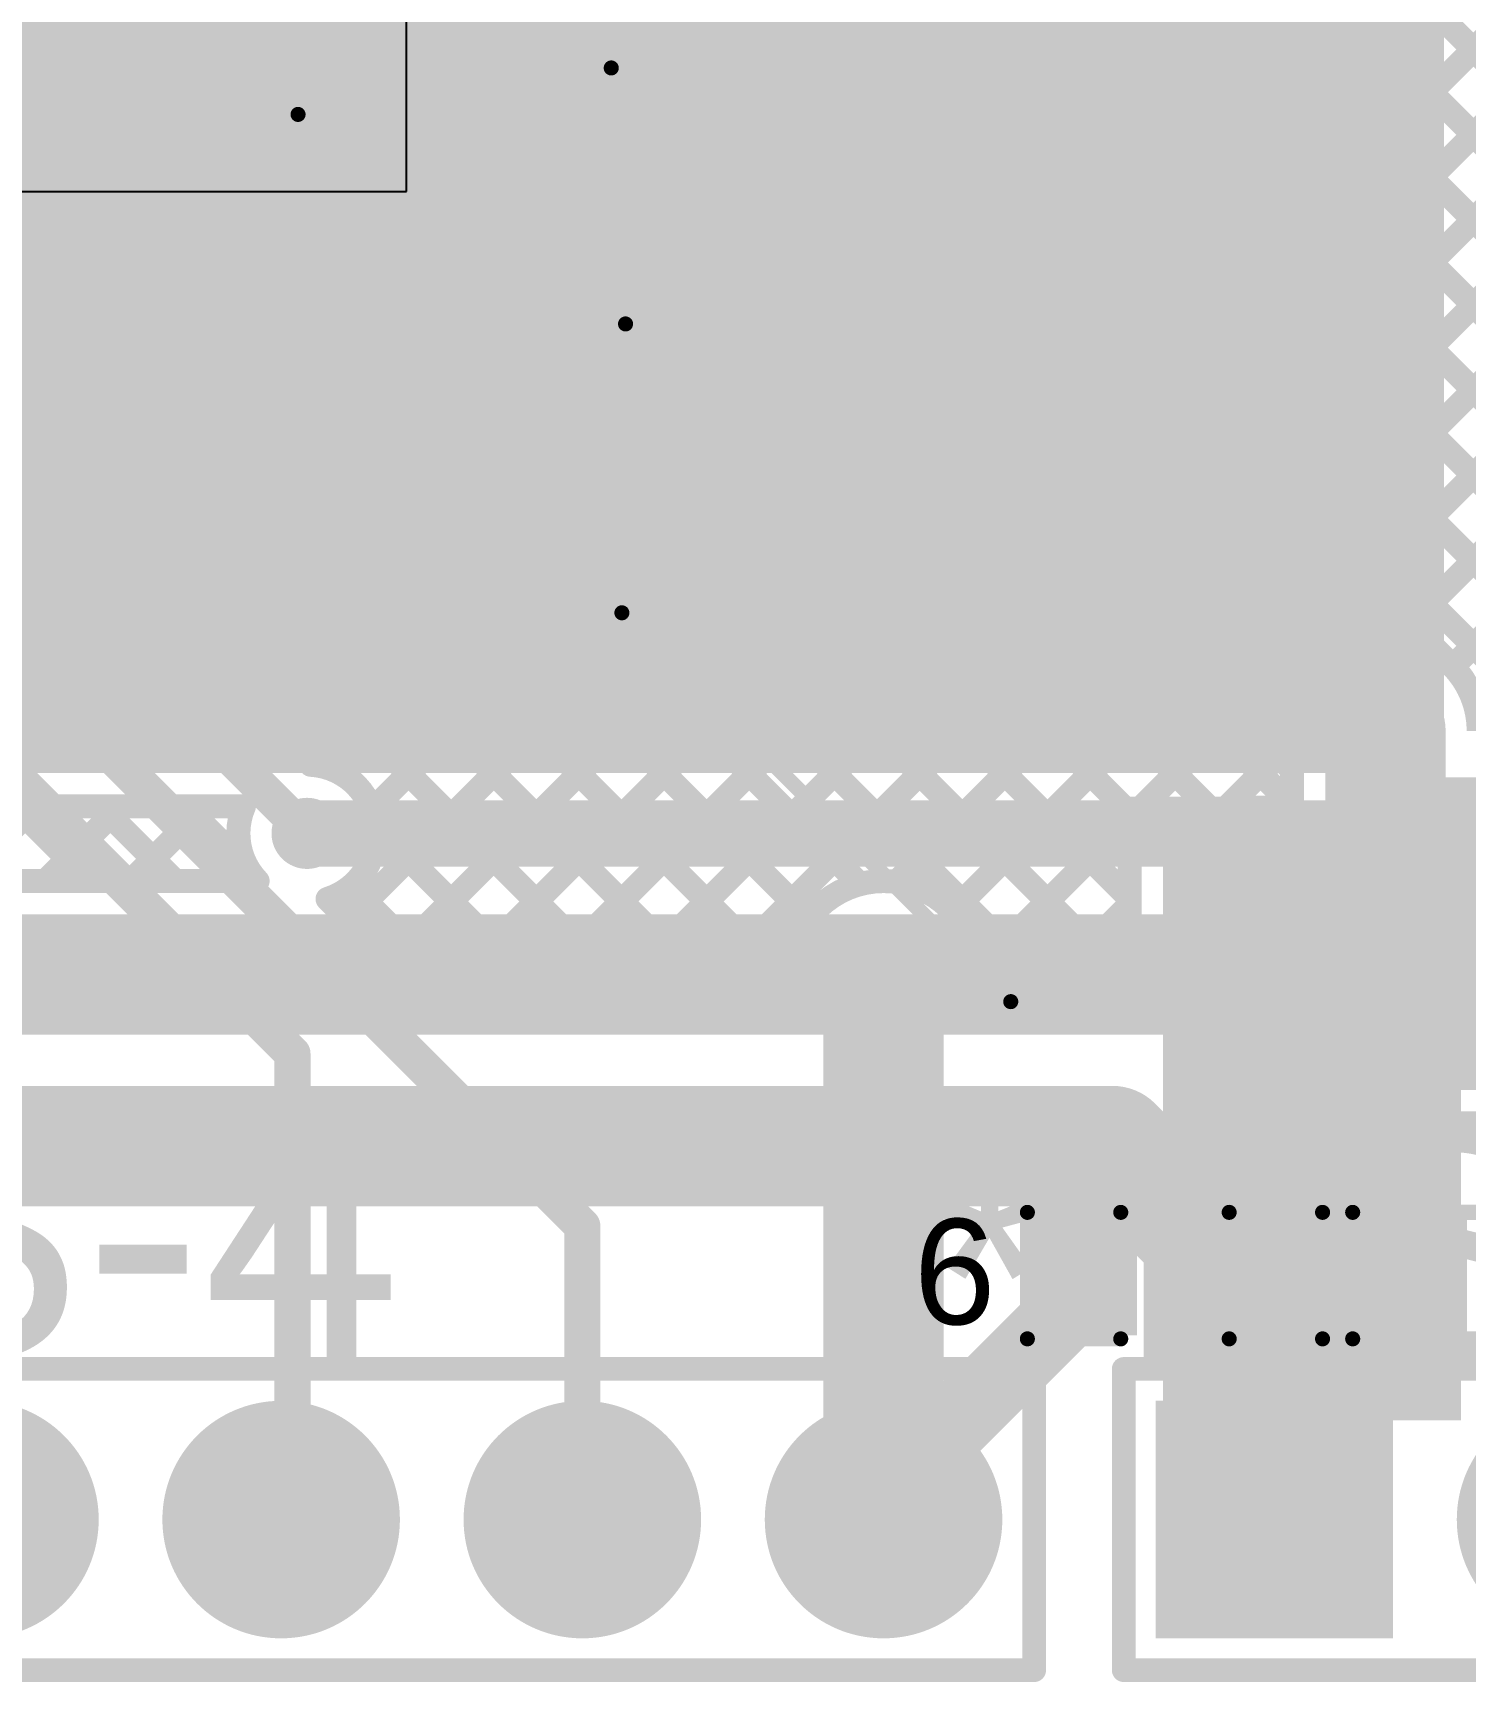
# Model space of a CAD drawing. Header units: millimetres. Extents: x 0 to 214, y 0 to 214.
# Drawn here: x 2.949 to 3.424, y -0.102 to 0.446 of the extents above; entities that cross this region are included whole.
import ezdxf

# ---------------------------------------------------------------- set-up
doc = ezdxf.new("R2010")
doc.units = ezdxf.units.MM
doc.header["$MEASUREMENT"] = 0
for name, color, linetype in [('BottomLayer', 5, 'Continuous'), ('BottomOverlay', 54, 'Continuous'), ('BottomPaste', 16, 'Continuous'), ('BottomSolder', 6, 'Continuous'), ('MultiLayer', 9, 'Continuous'), ('PadHoleLayer', 156, 'Continuous'), ('TopLayer', 1, 'Continuous'), ('TopOverlay', 2, 'Continuous'), ('TopPaste', 8, 'Continuous'), ('TopSolder', 216, 'Continuous'), ('ViaHoleLayer', 16, 'Continuous')]:
    doc.layers.add(name, color=color, linetype=linetype)
doc.styles.add('Arial', font='', dxfattribs={"height": 0.2})
doc.styles.get('Arial').set_extended_font_data('Arial')

# ---------------------------------------------------------------- blocks, each defined once
blk = doc.blocks.new('SMAJ5_0CA_B_5')
at = {"layer": 'BottomLayer'}
for points in [[(-0.11811, 0.03937), (-0.03937, 0.03937), (-0.03937, -0.03937), (-0.11811, -0.03937)], [(0.03937, 0.03937), (0.11811, 0.03937), (0.11811, -0.03937), (0.03937, -0.03937)]]:
    blk.add_hatch(color=5, dxfattribs=at).paths.add_polyline_path(points)
at = {"layer": 'BottomOverlay'}
for points in [[(-0.12189, 0.042), (-0.09417, 0.042), (-0.09417, 0.06), (-0.12189, 0.06)], [(-0.12189, -0.06), (-0.09417, -0.06), (-0.09417, -0.041), (-0.12189, -0.041)]]:
    blk.add_hatch(color=54, dxfattribs=at).paths.add_polyline_path(points)
at = {"layer": 'BottomPaste'}
for points in [[(-0.11811, 0.03937), (-0.03937, 0.03937), (-0.03937, -0.03937), (-0.11811, -0.03937)], [(0.03937, 0.03937), (0.11811, 0.03937), (0.11811, -0.03937), (0.03937, -0.03937)]]:
    blk.add_hatch(color=16, dxfattribs=at).paths.add_polyline_path(points)
at = {"layer": 'BottomSolder'}
for points in [[(-0.12211, 0.04337), (-0.03537, 0.04337), (-0.03537, -0.04337), (-0.12211, -0.04337)], [(0.03537, 0.04337), (0.12211, 0.04337), (0.12211, -0.04337), (0.03537, -0.04337)]]:
    blk.add_hatch(color=6, dxfattribs=at).paths.add_polyline_path(points)
at = {"layer": 'BottomOverlay'}
for points, const_width in [([(0.081, 0.05543), (-0.0942, 0.05543)], 0.01), ([(0.08115, 0.05543), (0.08115, 0.048)], 0.01), ([(-0.014, 0.014), (-0.014, -0.014)], 0.005), ([(0, 0), (-0.014, 0.014)], 0.005), ([(0, 0.019), (0, -0.017)], 0.005), ([(0.014, 0.014), (0, 0)], 0.005), ([(0.014, 0.014), (0.014, -0.014)], 0.005), ([(-0.014, 0), (-0.031, 0)], 0.005), ([(0, 0), (-0.014, -0.014)], 0.005), ([(0.014, -0.014), (0, 0)], 0.005), ([(0.031, 0), (0.014, 0)], 0.005), ([(0.08115, -0.048), (0.08115, -0.05543)], 0.01), ([(0.08115, -0.05543), (-0.0942, -0.05543)], 0.01)]:
    blk.add_lwpolyline(points, dxfattribs=dict(at, const_width=const_width))
for points, const_width in [([(-0.0967, 0.05543, 1), (-0.0917, 0.05543, 1)], 0.005), ([(0.0785, 0.05543, 1), (0.0835, 0.05543, 1)], 0.005), ([(0.07865, 0.05543, 1), (0.08365, 0.05543, 1)], 0.005), ([(0.07865, 0.048, 1), (0.08365, 0.048, 1)], 0.005), ([(-0.01525, 0.014, 1), (-0.01275, 0.014, 1)], 0.0025), ([(-0.01525, 0.014, 1), (-0.01275, 0.014, 1)], 0.0025), ([(-0.00125, 0.019, 1), (0.00125, 0.019, 1)], 0.0025), ([(0.01275, 0.014, 1), (0.01525, 0.014, 1)], 0.0025), ([(0.01275, 0.014, 1), (0.01525, 0.014, 1)], 0.0025), ([(-0.03225, 0, 1), (-0.02975, 0, 1)], 0.0025), ([(-0.01525, 0, 1), (-0.01275, 0, 1)], 0.0025), ([(-0.00125, 0, 1), (0.00125, 0, 1)], 0.0025), ([(-0.00125, 0, 1), (0.00125, 0, 1)], 0.0025), ([(-0.00125, 0, 1), (0.00125, 0, 1)], 0.0025), ([(-0.00125, 0, 1), (0.00125, 0, 1)], 0.0025), ([(0.01275, 0, 1), (0.01525, 0, 1)], 0.0025), ([(0.02975, 0, 1), (0.03225, 0, 1)], 0.0025), ([(-0.01525, -0.014, 1), (-0.01275, -0.014, 1)], 0.0025), ([(-0.01525, -0.014, 1), (-0.01275, -0.014, 1)], 0.0025), ([(-0.00125, -0.017, 1), (0.00125, -0.017, 1)], 0.0025), ([(0.01275, -0.014, 1), (0.01525, -0.014, 1)], 0.0025), ([(0.01275, -0.014, 1), (0.01525, -0.014, 1)], 0.0025), ([(0.07865, -0.048, 1), (0.08365, -0.048, 1)], 0.005), ([(-0.0967, -0.05543, 1), (-0.0917, -0.05543, 1)], 0.005), ([(0.07865, -0.05543, 1), (0.08365, -0.05543, 1)], 0.005), ([(0.07865, -0.05543, 1), (0.08365, -0.05543, 1)], 0.005)]:
    blk.add_lwpolyline(points, format="xyb", close=True, dxfattribs=dict(at, const_width=const_width))
blk = doc.blocks.new('SLF12575T_221M1R3_PF_128')
at = {"layer": 'TopOverlay', "const_width": 0.005}
blk.add_lwpolyline([(0.217, 0.249, -0.414214), (0.25, 0.215)], format="xyb", dxfattribs=at)
blk.add_lwpolyline([(0.25, 0.081), (0.25, 0.215)], dxfattribs=at)
at = {"layer": 'TopOverlay', "const_width": 0.0025}
blk.add_lwpolyline([(0.24875, 0.215, 1), (0.25125, 0.215, 1)], format="xyb", close=True, dxfattribs=at)
blk.add_lwpolyline([(0.24875, 0.215, 1), (0.25125, 0.215, 1)], format="xyb", close=True, dxfattribs=at)
blk = doc.blocks.new('VT1H471MI135000CE0_136')
at = {"layer": 'TopLayer'}
for points in [[(-0.32461, 0.03445), (-0.08051, 0.03445), (-0.08051, -0.03445), (-0.32461, -0.03445)], [(0.08051, 0.03445), (0.32461, 0.03445), (0.32461, -0.03445), (0.08051, -0.03445)]]:
    blk.add_hatch(color=1, dxfattribs=at).paths.add_polyline_path(points)
at = {"layer": 'TopPaste'}
for points in [[(-0.32461, 0.03445), (-0.08051, 0.03445), (-0.08051, -0.03445), (-0.32461, -0.03445)], [(0.08051, 0.03445), (0.32461, 0.03445), (0.32461, -0.03445), (0.08051, -0.03445)]]:
    blk.add_hatch(color=8, dxfattribs=at).paths.add_polyline_path(points)
at = {"layer": 'TopSolder'}
for points in [[(-0.32861, 0.03845), (-0.07651, 0.03845), (-0.07651, -0.03845), (-0.32861, -0.03845)], [(0.07651, 0.03845), (0.32861, 0.03845), (0.32861, -0.03845), (0.07651, -0.03845)]]:
    blk.add_hatch(color=216, dxfattribs=at).paths.add_polyline_path(points)
at = {"layer": 'TopOverlay'}
for points, const_width in [([(-0.26961, 0.13617), (-0.13578, 0.27)], 0.005), ([(-0.13578, 0.27), (0.269, 0.27)], 0.005), ([(0.269, 0.043), (0.269, 0.27)], 0.005), ([(-0.26961, 0.13617), (-0.26842, 0.042)], 0.005), ([(-0.30956, 0.048), (-0.30956, 0.108)], 0.01), ([(-0.33956, 0.077), (-0.27956, 0.077)], 0.01), ([(0.28422, 0.057), (0.34422, 0.057)], 0.01), ([(-0.26488, -0.1389), (-0.26367, -0.04299)], 0.005), ([(0.26758, -0.268), (0.26758, -0.042)], 0.005), ([(-0.26488, -0.1389), (-0.13578, -0.268)], 0.005), ([(-0.13578, -0.268), (0.26758, -0.268)], 0.005)]:
    blk.add_lwpolyline(points, dxfattribs=dict(at, const_width=const_width))
for points, const_width in [([(-0.13703, 0.27, 1), (-0.13453, 0.27, 1)], 0.0025), ([(-0.13703, 0.27, 1), (-0.13453, 0.27, 1)], 0.0025), ([(0.26775, 0.27, 1), (0.27025, 0.27, 1)], 0.0025), ([(0.26775, 0.27, 1), (0.27025, 0.27, 1)], 0.0025), ([(-0.27086, 0.13617, 1), (-0.26836, 0.13617, 1)], 0.0025), ([(-0.27086, 0.13617, 1), (-0.26836, 0.13617, 1)], 0.0025), ([(-0.31206, 0.108, 1), (-0.30706, 0.108, 1)], 0.005), ([(-0.34206, 0.077, 1), (-0.33706, 0.077, 1)], 0.005), ([(-0.28206, 0.077, 1), (-0.27706, 0.077, 1)], 0.005), ([(0.28172, 0.057, 1), (0.28672, 0.057, 1)], 0.005), ([(0.34172, 0.057, 1), (0.34672, 0.057, 1)], 0.005), ([(-0.31206, 0.048, 1), (-0.30706, 0.048, 1)], 0.005), ([(-0.26967, 0.042, 1), (-0.26717, 0.042, 1)], 0.0025), ([(0.26775, 0.043, 1), (0.27025, 0.043, 1)], 0.0025), ([(-0.26492, -0.04299, 1), (-0.26242, -0.04299, 1)], 0.0025), ([(0.26633, -0.042, 1), (0.26883, -0.042, 1)], 0.0025), ([(-0.26613, -0.1389, 1), (-0.26363, -0.1389, 1)], 0.0025), ([(-0.26613, -0.1389, 1), (-0.26363, -0.1389, 1)], 0.0025), ([(-0.13703, -0.268, 1), (-0.13453, -0.268, 1)], 0.0025), ([(-0.13703, -0.268, 1), (-0.13453, -0.268, 1)], 0.0025), ([(0.26633, -0.268, 1), (0.26883, -0.268, 1)], 0.0025), ([(0.26633, -0.268, 1), (0.26883, -0.268, 1)], 0.0025)]:
    blk.add_lwpolyline(points, format="xyb", close=True, dxfattribs=dict(at, const_width=const_width))
blk = doc.blocks.new('HDR1X6_141')
at = {"layer": 'BottomLayer'}
blk.add_hatch(color=5, dxfattribs=at).paths.add_polyline_path([(-0.03543, 0.03543), (0.03543, 0.03543), (0.03543, -0.03543), (-0.03543, -0.03543)])
h = blk.add_hatch(color=5, dxfattribs=at)
edge = h.paths.add_edge_path()
edge.add_arc((0.1, 0), 0.03543, 0, 360)
h = blk.add_hatch(color=5, dxfattribs=at)
edge = h.paths.add_edge_path()
edge.add_arc((0.2, 0), 0.03543, 0, 360)
h = blk.add_hatch(color=5, dxfattribs=at)
edge = h.paths.add_edge_path()
edge.add_arc((0.3, 0), 0.03543, 0, 360)
h = blk.add_hatch(color=5, dxfattribs=at)
edge = h.paths.add_edge_path()
edge.add_arc((0.4, 0), 0.03543, 0, 360)
h = blk.add_hatch(color=5, dxfattribs=at)
edge = h.paths.add_edge_path()
edge.add_arc((0.5, 0), 0.03543, 0, 360)
at = {"layer": 'BottomSolder'}
blk.add_hatch(color=6, dxfattribs=at).paths.add_polyline_path([(-0.03943, 0.03943), (0.03943, 0.03943), (0.03943, -0.03943), (-0.03943, -0.03943)])
h = blk.add_hatch(color=6, dxfattribs=at)
edge = h.paths.add_edge_path()
edge.add_arc((0.1, 0), 0.03943, 0, 360)
h = blk.add_hatch(color=6, dxfattribs=at)
edge = h.paths.add_edge_path()
edge.add_arc((0.2, 0), 0.03943, 0, 360)
h = blk.add_hatch(color=6, dxfattribs=at)
edge = h.paths.add_edge_path()
edge.add_arc((0.3, 0), 0.03943, 0, 360)
h = blk.add_hatch(color=6, dxfattribs=at)
edge = h.paths.add_edge_path()
edge.add_arc((0.4, 0), 0.03943, 0, 360)
h = blk.add_hatch(color=6, dxfattribs=at)
edge = h.paths.add_edge_path()
edge.add_arc((0.5, 0), 0.03943, 0, 360)
at = {"layer": 'MultiLayer'}
blk.add_hatch(color=9, dxfattribs=at).paths.add_polyline_path([(-0.03543, 0.03543), (0.03543, 0.03543), (0.03543, -0.03543), (-0.03543, -0.03543)])
h = blk.add_hatch(color=9, dxfattribs=at)
edge = h.paths.add_edge_path()
edge.add_arc((0.1, 0), 0.03543, 0, 360)
h = blk.add_hatch(color=9, dxfattribs=at)
edge = h.paths.add_edge_path()
edge.add_arc((0.2, 0), 0.03543, 0, 360)
h = blk.add_hatch(color=9, dxfattribs=at)
edge = h.paths.add_edge_path()
edge.add_arc((0.3, 0), 0.03543, 0, 360)
h = blk.add_hatch(color=9, dxfattribs=at)
edge = h.paths.add_edge_path()
edge.add_arc((0.4, 0), 0.03543, 0, 360)
h = blk.add_hatch(color=9, dxfattribs=at)
edge = h.paths.add_edge_path()
edge.add_arc((0.5, 0), 0.03543, 0, 360)
at = {"layer": 'PadHoleLayer'}
h = blk.add_hatch(color=156, dxfattribs=at)
edge = h.paths.add_edge_path()
edge.add_arc((0, 0), 0.01772, 0, 360)
h = blk.add_hatch(color=156, dxfattribs=at)
edge = h.paths.add_edge_path()
edge.add_arc((0.1, 0), 0.01772, 0, 360)
h = blk.add_hatch(color=156, dxfattribs=at)
edge = h.paths.add_edge_path()
edge.add_arc((0.2, 0), 0.01772, 0, 360)
h = blk.add_hatch(color=156, dxfattribs=at)
edge = h.paths.add_edge_path()
edge.add_arc((0.3, 0), 0.01772, 0, 360)
h = blk.add_hatch(color=156, dxfattribs=at)
edge = h.paths.add_edge_path()
edge.add_arc((0.4, 0), 0.01772, 0, 360)
h = blk.add_hatch(color=156, dxfattribs=at)
edge = h.paths.add_edge_path()
edge.add_arc((0.5, 0), 0.01772, 0, 360)
at = {"layer": 'TopLayer'}
blk.add_hatch(color=1, dxfattribs=at).paths.add_polyline_path([(-0.03543, 0.03543), (0.03543, 0.03543), (0.03543, -0.03543), (-0.03543, -0.03543)])
h = blk.add_hatch(color=1, dxfattribs=at)
edge = h.paths.add_edge_path()
edge.add_arc((0.1, 0), 0.03543, 0, 360)
h = blk.add_hatch(color=1, dxfattribs=at)
edge = h.paths.add_edge_path()
edge.add_arc((0.2, 0), 0.03543, 0, 360)
h = blk.add_hatch(color=1, dxfattribs=at)
edge = h.paths.add_edge_path()
edge.add_arc((0.3, 0), 0.03543, 0, 360)
h = blk.add_hatch(color=1, dxfattribs=at)
edge = h.paths.add_edge_path()
edge.add_arc((0.4, 0), 0.03543, 0, 360)
h = blk.add_hatch(color=1, dxfattribs=at)
edge = h.paths.add_edge_path()
edge.add_arc((0.5, 0), 0.03543, 0, 360)
at = {"layer": 'TopSolder'}
blk.add_hatch(color=216, dxfattribs=at).paths.add_polyline_path([(-0.03943, 0.03943), (0.03943, 0.03943), (0.03943, -0.03943), (-0.03943, -0.03943)])
h = blk.add_hatch(color=216, dxfattribs=at)
edge = h.paths.add_edge_path()
edge.add_arc((0.1, 0), 0.03943, 0, 360)
h = blk.add_hatch(color=216, dxfattribs=at)
edge = h.paths.add_edge_path()
edge.add_arc((0.2, 0), 0.03943, 0, 360)
h = blk.add_hatch(color=216, dxfattribs=at)
edge = h.paths.add_edge_path()
edge.add_arc((0.3, 0), 0.03943, 0, 360)
h = blk.add_hatch(color=216, dxfattribs=at)
edge = h.paths.add_edge_path()
edge.add_arc((0.4, 0), 0.03943, 0, 360)
h = blk.add_hatch(color=216, dxfattribs=at)
edge = h.paths.add_edge_path()
edge.add_arc((0.5, 0), 0.03943, 0, 360)
at = {"layer": 'TopOverlay', "const_width": 0.00787}
for points in [[(-0.05, 0.05), (0.55, 0.05)], [(-0.05, -0.05), (-0.05, 0.05)], [(0.55, -0.05), (0.55, 0.05)], [(-0.05, -0.05), (0.55, -0.05)]]:
    blk.add_lwpolyline(points, dxfattribs=at)
at = {"layer": 'TopOverlay', "const_width": 0.00394}
for points in [[(-0.05197, 0.05, 1), (-0.04803, 0.05, 1)], [(-0.05197, 0.05, 1), (-0.04803, 0.05, 1)], [(0.54803, 0.05, 1), (0.55197, 0.05, 1)], [(0.54803, 0.05, 1), (0.55197, 0.05, 1)], [(-0.05197, -0.05, 1), (-0.04803, -0.05, 1)], [(-0.05197, -0.05, 1), (-0.04803, -0.05, 1)], [(0.54803, -0.05, 1), (0.55197, -0.05, 1)], [(0.54803, -0.05, 1), (0.55197, -0.05, 1)]]:
    blk.add_lwpolyline(points, format="xyb", close=True, dxfattribs=at)
blk = doc.blocks.new('RES_0603_B_221')
at = {"layer": 'BottomLayer'}
for points in [[(-0.045, -0.0175), (-0.045, 0.0175), (-0.015, 0.0175), (-0.015, -0.0175)], [(0.015, -0.0175), (0.015, 0.0175), (0.045, 0.0175), (0.045, -0.0175)]]:
    blk.add_hatch(color=5, dxfattribs=at).paths.add_polyline_path(points)
at = {"layer": 'BottomPaste'}
for points in [[(-0.045, -0.0175), (-0.045, 0.0175), (-0.015, 0.0175), (-0.015, -0.0175)], [(0.015, -0.0175), (0.015, 0.0175), (0.045, 0.0175), (0.045, -0.0175)]]:
    blk.add_hatch(color=16, dxfattribs=at).paths.add_polyline_path(points)
at = {"layer": 'BottomSolder'}
for points in [[(-0.049, -0.0215), (-0.049, 0.0215), (-0.011, 0.0215), (-0.011, -0.0215)], [(0.011, -0.0215), (0.011, 0.0215), (0.049, 0.0215), (0.049, -0.0215)]]:
    blk.add_hatch(color=6, dxfattribs=at).paths.add_polyline_path(points)
at = {"layer": 'BottomOverlay', "const_width": 0.005}
for points in [[(-0.049, 0.021), (-0.049, -0.021)], [(0.049, 0.021), (-0.049, 0.021)], [(0.049, 0.021), (0.049, -0.021)], [(0.049, -0.021), (-0.049, -0.021)]]:
    blk.add_lwpolyline(points, dxfattribs=at)
at = {"layer": 'BottomOverlay', "const_width": 0.0025}
for points in [[(-0.05025, 0.021, 1), (-0.04775, 0.021, 1)], [(-0.05025, 0.021, 1), (-0.04775, 0.021, 1)], [(0.04775, 0.021, 1), (0.05025, 0.021, 1)], [(0.04775, 0.021, 1), (0.05025, 0.021, 1)], [(-0.05025, -0.021, 1), (-0.04775, -0.021, 1)], [(-0.05025, -0.021, 1), (-0.04775, -0.021, 1)], [(0.04775, -0.021, 1), (0.05025, -0.021, 1)], [(0.04775, -0.021, 1), (0.05025, -0.021, 1)]]:
    blk.add_lwpolyline(points, format="xyb", close=True, dxfattribs=at)
blk = doc.blocks.new('HDR1X3_252')
at = {"layer": 'BottomLayer'}
blk.add_hatch(color=5, dxfattribs=at).paths.add_polyline_path([(-0.03543, 0.03543), (0.03543, 0.03543), (0.03543, -0.03543), (-0.03543, -0.03543)])
h = blk.add_hatch(color=5, dxfattribs=at)
edge = h.paths.add_edge_path()
edge.add_arc((0.1, 0), 0.03543, 0, 360)
h = blk.add_hatch(color=5, dxfattribs=at)
edge = h.paths.add_edge_path()
edge.add_arc((0.2, 0), 0.03543, 0, 360)
at = {"layer": 'BottomSolder'}
blk.add_hatch(color=6, dxfattribs=at).paths.add_polyline_path([(-0.03943, 0.03943), (0.03943, 0.03943), (0.03943, -0.03943), (-0.03943, -0.03943)])
h = blk.add_hatch(color=6, dxfattribs=at)
edge = h.paths.add_edge_path()
edge.add_arc((0.1, 0), 0.03943, 0, 360)
h = blk.add_hatch(color=6, dxfattribs=at)
edge = h.paths.add_edge_path()
edge.add_arc((0.2, 0), 0.03943, 0, 360)
at = {"layer": 'MultiLayer'}
blk.add_hatch(color=9, dxfattribs=at).paths.add_polyline_path([(-0.03543, 0.03543), (0.03543, 0.03543), (0.03543, -0.03543), (-0.03543, -0.03543)])
h = blk.add_hatch(color=9, dxfattribs=at)
edge = h.paths.add_edge_path()
edge.add_arc((0.1, 0), 0.03543, 0, 360)
h = blk.add_hatch(color=9, dxfattribs=at)
edge = h.paths.add_edge_path()
edge.add_arc((0.2, 0), 0.03543, 0, 360)
at = {"layer": 'PadHoleLayer'}
h = blk.add_hatch(color=156, dxfattribs=at)
edge = h.paths.add_edge_path()
edge.add_arc((0, 0), 0.01772, 0, 360)
h = blk.add_hatch(color=156, dxfattribs=at)
edge = h.paths.add_edge_path()
edge.add_arc((0.1, 0), 0.01772, 0, 360)
h = blk.add_hatch(color=156, dxfattribs=at)
edge = h.paths.add_edge_path()
edge.add_arc((0.2, 0), 0.01772, 0, 360)
at = {"layer": 'TopLayer'}
blk.add_hatch(color=1, dxfattribs=at).paths.add_polyline_path([(-0.03543, 0.03543), (0.03543, 0.03543), (0.03543, -0.03543), (-0.03543, -0.03543)])
h = blk.add_hatch(color=1, dxfattribs=at)
edge = h.paths.add_edge_path()
edge.add_arc((0.1, 0), 0.03543, 0, 360)
h = blk.add_hatch(color=1, dxfattribs=at)
edge = h.paths.add_edge_path()
edge.add_arc((0.2, 0), 0.03543, 0, 360)
at = {"layer": 'TopSolder'}
blk.add_hatch(color=216, dxfattribs=at).paths.add_polyline_path([(-0.03943, 0.03943), (0.03943, 0.03943), (0.03943, -0.03943), (-0.03943, -0.03943)])
h = blk.add_hatch(color=216, dxfattribs=at)
edge = h.paths.add_edge_path()
edge.add_arc((0.1, 0), 0.03943, 0, 360)
h = blk.add_hatch(color=216, dxfattribs=at)
edge = h.paths.add_edge_path()
edge.add_arc((0.2, 0), 0.03943, 0, 360)
at = {"layer": 'TopOverlay', "const_width": 0.00787}
for points in [[(-0.05, 0.05), (0.25, 0.05)], [(-0.05, -0.05), (-0.05, 0.05)], [(0.25, -0.05), (0.25, 0.05)], [(-0.05, -0.05), (0.25, -0.05)]]:
    blk.add_lwpolyline(points, dxfattribs=at)
at = {"layer": 'TopOverlay', "const_width": 0.00394}
for points in [[(-0.05197, 0.05, 1), (-0.04803, 0.05, 1)], [(-0.05197, 0.05, 1), (-0.04803, 0.05, 1)], [(0.24803, 0.05, 1), (0.25197, 0.05, 1)], [(0.24803, 0.05, 1), (0.25197, 0.05, 1)], [(-0.05197, -0.05, 1), (-0.04803, -0.05, 1)], [(-0.05197, -0.05, 1), (-0.04803, -0.05, 1)], [(0.24803, -0.05, 1), (0.25197, -0.05, 1)], [(0.24803, -0.05, 1), (0.25197, -0.05, 1)]]:
    blk.add_lwpolyline(points, format="xyb", close=True, dxfattribs=at)
blk = doc.blocks.new('C__0603_B_267')
at = {"layer": 'BottomLayer'}
for points in [[(-0.045, -0.0175), (-0.045, 0.0175), (-0.015, 0.0175), (-0.015, -0.0175)], [(0.015, -0.0175), (0.015, 0.0175), (0.045, 0.0175), (0.045, -0.0175)]]:
    blk.add_hatch(color=5, dxfattribs=at).paths.add_polyline_path(points)
at = {"layer": 'BottomPaste'}
for points in [[(-0.045, -0.0175), (-0.045, 0.0175), (-0.015, 0.0175), (-0.015, -0.0175)], [(0.015, -0.0175), (0.015, 0.0175), (0.045, 0.0175), (0.045, -0.0175)]]:
    blk.add_hatch(color=16, dxfattribs=at).paths.add_polyline_path(points)
at = {"layer": 'BottomSolder'}
for points in [[(-0.04736, -0.01986), (-0.04736, 0.01986), (-0.01264, 0.01986), (-0.01264, -0.01986)], [(0.01264, -0.01986), (0.01264, 0.01986), (0.04736, 0.01986), (0.04736, -0.01986)]]:
    blk.add_hatch(color=6, dxfattribs=at).paths.add_polyline_path(points)
at = {"layer": 'BottomOverlay', "const_width": 0.005}
for points in [[(-0.018, 0.021), (-0.049, 0.021)], [(-0.049, 0.021), (-0.049, -0.021)], [(0.049, 0.021), (0.018, 0.021)], [(0.049, 0.021), (0.049, -0.021)], [(-0.018, -0.021), (-0.049, -0.021)], [(0.049, -0.021), (0.018, -0.021)]]:
    blk.add_lwpolyline(points, dxfattribs=at)
at = {"layer": 'BottomOverlay', "const_width": 0.0025}
for points in [[(-0.05025, 0.021, 1), (-0.04775, 0.021, 1)], [(-0.05025, 0.021, 1), (-0.04775, 0.021, 1)], [(-0.01925, 0.021, 1), (-0.01675, 0.021, 1)], [(0.01675, 0.021, 1), (0.01925, 0.021, 1)], [(0.04775, 0.021, 1), (0.05025, 0.021, 1)], [(0.04775, 0.021, 1), (0.05025, 0.021, 1)], [(-0.05025, -0.021, 1), (-0.04775, -0.021, 1)], [(-0.05025, -0.021, 1), (-0.04775, -0.021, 1)], [(-0.01925, -0.021, 1), (-0.01675, -0.021, 1)], [(0.01675, -0.021, 1), (0.01925, -0.021, 1)], [(0.04775, -0.021, 1), (0.05025, -0.021, 1)], [(0.04775, -0.021, 1), (0.05025, -0.021, 1)]]:
    blk.add_lwpolyline(points, format="xyb", close=True, dxfattribs=at)

msp = doc.modelspace()

# ---------------------------------------------------------------- hatches: boundary and pattern name
at = {"layer": 'BottomLayer'}
h = msp.add_hatch(color=5, dxfattribs=at)
edge = h.paths.add_edge_path()
edge.add_arc((3.04, 0.18), 0.01181, 0, 360)
msp.add_hatch(color=5, dxfattribs=at).paths.add_polyline_path([(3.32414, -0.01483), (3.42314, -0.01483), (3.42314, 0.17717), (3.32414, 0.17717)])
h = msp.add_hatch(color=5, dxfattribs=at)
edge = h.paths.add_edge_path()
edge.add_arc((3.23139, 0.13317), 0.01181, 0, 360)
at = {"layer": 'BottomSolder'}
h = msp.add_hatch(color=6, dxfattribs=at)
edge = h.paths.add_edge_path()
edge.add_arc((3.04, 0.18), 0.00991, 0, 360)
h = msp.add_hatch(color=6, dxfattribs=at)
edge = h.paths.add_edge_path()
edge.add_arc((3.23139, 0.13317), 0.00991, 0, 360)
at = {"layer": 'TopLayer'}
for points in [[(2.284, 0.39016), (3.41747, 0.39016), (3.41747, 0.574), (2.284, 0.574)], [(2.557, 0.2), (3.41747, 0.2), (3.41747, 0.40492), (2.557, 0.40492)]]:
    msp.add_hatch(color=1, dxfattribs=at).paths.add_polyline_path(points)
h = msp.add_hatch(color=1, dxfattribs=at)
edge = h.paths.add_edge_path()
edge.add_arc((3.04, 0.18), 0.01181, 0, 360)
h = msp.add_hatch(color=1, dxfattribs=at)
edge = h.paths.add_edge_path()
edge.add_arc((3.23139, 0.13317), 0.01181, 0, 360)
at = {"layer": 'TopSolder'}
h = msp.add_hatch(color=216, dxfattribs=at)
edge = h.paths.add_edge_path()
edge.add_arc((3.04, 0.18), 0.00991, 0, 360)
h = msp.add_hatch(color=216, dxfattribs=at)
edge = h.paths.add_edge_path()
edge.add_arc((3.23139, 0.13317), 0.00991, 0, 360)
at = {"layer": 'ViaHoleLayer'}
h = msp.add_hatch(color=16, dxfattribs=at)
edge = h.paths.add_edge_path()
edge.add_arc((3.04, 0.18), 0.00591, 0, 360)
h = msp.add_hatch(color=16, dxfattribs=at)
edge = h.paths.add_edge_path()
edge.add_arc((3.23139, 0.13317), 0.00591, 0, 360)

# ---------------------------------------------------------------- linework, layer by layer
at = {"layer": 'BottomLayer'}
for p, q in [((3.07298, 0.39705), (3.07298, 0.96693)), ((3.07298, 0.39508), (3.07298, 0.39705)), ((3.07298, 0.39311), (3.07298, 0.39508)), ((2.572, 0.39311), (3.07298, 0.39311))]:
    msp.add_line(p, q, dxfattribs=at)
for points, const_width in [([(2.953, 0.267), (2.953, 2.432)], 0.012), ([(3.25605, 0.35595), (3.25605, 1.01024)], 0.04), ([(3.22505, 0.35595), (3.22505, 1.01024)], 0.008), ([(3.28705, 0.36879), (3.28705, 1.01024)], 0.008), ([(3.07298, 0.39705), (3.07298, 0.96693)], 0.008), ([(3.40627, 0.24957), (3.92996, 0.77326)], 0.008), ([(3.42041, 0.23542), (3.95731, 0.77233)], 0.008), ([(3.32142, 0.33442), (3.636, 0.64901)], 0.008), ([(3.33556, 0.32028), (3.62772, 0.61244)], 0.008), ([(3.07298, 0.5965), (3.22505, 0.44443)], 0.008), ([(3.3497, 0.30614), (3.62945, 0.58589)], 0.008), ([(3.07298, 0.4254), (3.22505, 0.57747)], 0.008), ([(3.07298, 0.56822), (3.22505, 0.41614)], 0.008), ([(3.36384, 0.292), (3.64077, 0.56892)], 0.008), ([(3.37799, 0.27786), (3.65864, 0.55851)], 0.008), ([(3.39213, 0.26371), (3.68772, 0.55931)], 0.008), ([(3.07298, 0.39712), (3.22505, 0.54919)], 0.008), ([(3.07298, 0.53993), (3.22505, 0.38786)], 0.008), ([(2.9741, 0.26995), (3.22505, 0.5209)], 0.008), ([(3.07298, 0.51165), (3.22505, 0.35958)], 0.008), ([(3.28705, 0.44148), (3.34387, 0.4983)], 0.008), ([(3.28705, 0.49557), (3.5445, 0.23812)], 0.008), ([(2.98824, 0.2558), (3.22505, 0.49262)], 0.008), ([(3.07298, 0.48336), (3.36701, 0.18934)], 0.008), ([(3.28705, 0.4132), (3.34155, 0.46769)], 0.008), ([(3.28705, 0.46728), (3.53159, 0.22275)], 0.008), ([(3.00238, 0.24166), (3.22505, 0.46434)], 0.008), ([(3.07298, 0.45508), (3.33989, 0.18817)], 0.008), ([(3.41478, 0.45269), (3.67923, 0.18824)], 0.008), ([(3.28705, 0.38491), (3.35213, 0.44999)], 0.008), ([(3.30727, 0.34857), (3.4002, 0.44149)], 0.008), ([(3.39846, 0.44073), (3.67923, 0.15996)], 0.008), ([(3.01652, 0.22752), (3.22505, 0.43605)], 0.008), ([(3.28705, 0.439), (3.52951, 0.19654)], 0.008), ([(3.29313, 0.36271), (3.36979, 0.43936)], 0.008), ([(3.3722, 0.4387), (3.56973, 0.24118)], 0.008), ([(3.07298, 0.42679), (3.31314, 0.18664)], 0.008), ([(3.03066, 0.21338), (3.22505, 0.40777)], 0.008), ([(3.28705, 0.41071), (3.50651, 0.19126)], 0.008), ([(3.07298, 0.39851), (3.31314, 0.15835)], 0.008), ([(2.97, 0.27404), (2.97, 0.39311)], 0.008), ([(2.97, 0.39311), (3.07298, 0.39311)], 0.008), ([(2.97, 0.3507), (3.01241, 0.39311)], 0.008), ([(2.97, 0.37899), (2.98412, 0.39311)], 0.008), ([(2.97, 0.32242), (3.04069, 0.39311)], 0.008), ([(2.97, 0.29413), (3.06898, 0.39311)], 0.008), ([(2.99353, 0.39311), (3.22349, 0.16315)], 0.008), ([(3.02182, 0.39311), (3.26693, 0.148)], 0.008), ([(3.0501, 0.39311), (3.29521, 0.148)], 0.008), ([(2.97, 0.38836), (3.20659, 0.15177)], 0.008), ([(3.04721, 0.20164), (3.22505, 0.37948)], 0.008), ([(3.28705, 0.38243), (3.46767, 0.20181)], 0.008), ([(3.25605, 0.35595), (3.39801, 0.21399)], 0.04), ([(3.28705, 0.36879), (3.41991, 0.23593)], 0.008), ([(2.97, 0.36007), (3.18207, 0.148)], 0.008), ([(3.06149, 0.18764), (3.22537, 0.35152)], 0.008), ([(2.97, 0.33179), (3.15379, 0.148)], 0.008), ([(3.05359, 0.15145), (3.23515, 0.33301)], 0.008), ([(3.23416, 0.334), (3.36701, 0.20115)], 0.008), ([(3.07842, 0.148), (3.24929, 0.31887)], 0.008), ([(2.97, 0.3035), (3.12551, 0.148)], 0.008), ([(3.1067, 0.148), (3.26343, 0.30473)], 0.008), ([(3.13499, 0.148), (3.27758, 0.29058)], 0.008), ([(3.16327, 0.148), (3.29172, 0.27644)], 0.008), ([(2.97, 0.27522), (3.04255, 0.20267)], 0.008), ([(2.97, 0.27404), (3.04127, 0.20278)], 0.008), ([(2.953, 0.267), (3.04, 0.18)], 0.012), ([(3.19156, 0.148), (3.30586, 0.2623)], 0.008), ([(2.927, 0.254), (3.13139, 0.04961)], 0.012), ([(3.23572, 0.16387), (3.32, 0.24816)], 0.008), ([(2.901, 0.241), (3.03514, 0.10686)], 0.012), ([(3.25425, 0.15412), (3.33414, 0.23401)], 0.008), ([(3.39801, 0.13378), (3.39801, 0.21399)], 0.04), ([(3.31659, 0.18817), (3.34829, 0.21987)], 0.008), ([(3.34487, 0.18817), (3.36243, 0.20573)], 0.008), ([(3.36701, 0.18854), (3.36701, 0.20115)], 0.008), ([(3.31314, 0.18817), (3.35203, 0.18817)], 0.008), ([(3.31314, 0.18473), (3.31659, 0.18817)], 0.008), ([(3.31314, 0.148), (3.31314, 0.18817)], 0.008), ([(3.35203, 0.18854), (3.36701, 0.18854)], 0.008), ([(3.06267, 0.18255), (3.09722, 0.148)], 0.008), ([(3.27641, 0.148), (3.31314, 0.18473)], 0.008), ([(3.05452, 0.16241), (3.06894, 0.148)], 0.008), ([(3.04681, 0.15823), (3.05705, 0.148)], 0.008), ([(3.3047, 0.148), (3.31314, 0.15644)], 0.008), ([(3.39801, 0.13378), (3.4024, 0.13817)], 0.04), ([(3.05705, 0.148), (3.20417, 0.148)], 0.008), ([(3.23139, -0.03948), (3.23139, 0.13317)], 0.04), ([(3.25862, 0.148), (3.31314, 0.148)], 0.008), ([(3.03514, -0.04408), (3.03514, 0.10686)], 0.012), ([(3.13139, -0.04783), (3.13139, 0.04961)], 0.012), ([(3.35814, 0.03317), (3.40614, 0.03317)], 0.025), ([(3.35814, 0.03317), (3.35964, 0.03167)], 0.025), ([(3.35964, -0.04733), (3.35964, 0.03167)], 0.025), ([(3.40614, 0.03317), (3.40714, 0.03217)], 0.025), ([(3.23139, -0.03948), (3.29387, 0.023)], 0.025), ([(3.23139, -0.04783), (3.23139, -0.03948)], 0.04), ([(3.03139, -0.04783), (3.03514, -0.04408)], 0.012), ([(3.35714, -0.04983), (3.35964, -0.04733)], 0.025)]:
    msp.add_lwpolyline(points, dxfattribs=dict(at, const_width=const_width))
at = {"layer": 'BottomLayer', "const_width": 0.008}
for points in [[(3.42365, 0.47051, -1.807714), (3.37274, 0.52142)], [(3.23413, 0.33403, -0.198912), (3.22505, 0.35595)], [(3.23416, 0.334, -0.199163), (3.22505, 0.35595)], [(3.41991, 0.23593, -0.199163), (3.42901, 0.21399)], [(3.41993, 0.23591, -0.198912), (3.42901, 0.21399)], [(3.04127, 0.20278, -0.398045), (3.06281, 0.18)], [(3.06281, 0.18, -0.32794), (3.04681, 0.15823)], [(3.20417, 0.148, -0.594094), (3.25862, 0.148)]]:
    msp.add_lwpolyline(points, format="xyb", dxfattribs=at)
at = {"layer": 'BottomLayer'}
for points, const_width in [([(3.22305, 0.44443, 1), (3.22705, 0.44443, 1)], 0.004), ([(3.28505, 0.44148, 1), (3.28905, 0.44148, 1)], 0.004), ([(3.39646, 0.44073, 1), (3.40046, 0.44073, 1)], 0.004), ([(3.3982, 0.44149, 1), (3.4022, 0.44149, 1)], 0.004), ([(3.22305, 0.43605, 1), (3.22705, 0.43605, 1)], 0.004), ([(3.28505, 0.439, 1), (3.28905, 0.439, 1)], 0.004), ([(3.36779, 0.43936, 1), (3.37179, 0.43936, 1)], 0.004), ([(3.3702, 0.4387, 1), (3.3742, 0.4387, 1)], 0.004), ([(3.07098, 0.42679, 1), (3.07498, 0.42679, 1)], 0.004), ([(3.07098, 0.4254, 1), (3.07498, 0.4254, 1)], 0.004), ([(3.22305, 0.41614, 1), (3.22705, 0.41614, 1)], 0.004), ([(3.28505, 0.4132, 1), (3.28905, 0.4132, 1)], 0.004), ([(3.22305, 0.40777, 1), (3.22705, 0.40777, 1)], 0.004), ([(3.28505, 0.41071, 1), (3.28905, 0.41071, 1)], 0.004), ([(3.07098, 0.39851, 1), (3.07498, 0.39851, 1)], 0.004), ([(3.07098, 0.39712, 1), (3.07498, 0.39712, 1)], 0.004), ([(3.07098, 0.39705, 1), (3.07498, 0.39705, 1)], 0.004), ([(2.968, 0.39311, 1), (2.972, 0.39311, 1)], 0.004), ([(2.968, 0.39311, 1), (2.972, 0.39311, 1)], 0.004), ([(2.98212, 0.39311, 1), (2.98612, 0.39311, 1)], 0.004), ([(2.99153, 0.39311, 1), (2.99553, 0.39311, 1)], 0.004), ([(3.01041, 0.39311, 1), (3.01441, 0.39311, 1)], 0.004), ([(3.01982, 0.39311, 1), (3.02382, 0.39311, 1)], 0.004), ([(3.03869, 0.39311, 1), (3.04269, 0.39311, 1)], 0.004), ([(3.0481, 0.39311, 1), (3.0521, 0.39311, 1)], 0.004), ([(3.06698, 0.39311, 1), (3.07098, 0.39311, 1)], 0.004), ([(3.07098, 0.39311, 1), (3.07498, 0.39311, 1)], 0.004), ([(2.968, 0.38836, 1), (2.972, 0.38836, 1)], 0.004), ([(3.22305, 0.38786, 1), (3.22705, 0.38786, 1)], 0.004), ([(3.28505, 0.38491, 1), (3.28905, 0.38491, 1)], 0.004), ([(3.22305, 0.37948, 1), (3.22705, 0.37948, 1)], 0.004), ([(3.28505, 0.38243, 1), (3.28905, 0.38243, 1)], 0.004), ([(2.968, 0.37899, 1), (2.972, 0.37899, 1)], 0.004), ([(3.24605, 0.35595, 1), (3.26605, 0.35595, 1)], 0.02), ([(3.24605, 0.35595, 1), (3.26605, 0.35595, 1)], 0.02), ([(3.28505, 0.36879, 1), (3.28905, 0.36879, 1)], 0.004), ([(3.28505, 0.36879, 1), (3.28905, 0.36879, 1)], 0.004), ([(2.968, 0.36007, 1), (2.972, 0.36007, 1)], 0.004), ([(3.22305, 0.35958, 1), (3.22705, 0.35958, 1)], 0.004), ([(3.29113, 0.36271, 1), (3.29513, 0.36271, 1)], 0.004), ([(3.22305, 0.35595, 1), (3.22705, 0.35595, 1)], 0.004), ([(3.22305, 0.35595, 1), (3.22705, 0.35595, 1)], 0.004), ([(3.22305, 0.35595, 1), (3.22705, 0.35595, 1)], 0.004), ([(2.968, 0.3507, 1), (2.972, 0.3507, 1)], 0.004), ([(3.22337, 0.35152, 1), (3.22737, 0.35152, 1)], 0.004), ([(3.30527, 0.34857, 1), (3.30927, 0.34857, 1)], 0.004), ([(2.968, 0.33179, 1), (2.972, 0.33179, 1)], 0.004), ([(3.23213, 0.33403, 1), (3.23613, 0.33403, 1)], 0.004), ([(3.23216, 0.334, 1), (3.23616, 0.334, 1)], 0.004), ([(3.23216, 0.334, 1), (3.23616, 0.334, 1)], 0.004), ([(3.23315, 0.33301, 1), (3.23715, 0.33301, 1)], 0.004), ([(3.31942, 0.33442, 1), (3.32342, 0.33442, 1)], 0.004), ([(2.968, 0.32242, 1), (2.972, 0.32242, 1)], 0.004), ([(3.33356, 0.32028, 1), (3.33756, 0.32028, 1)], 0.004), ([(3.24729, 0.31887, 1), (3.25129, 0.31887, 1)], 0.004), ([(2.968, 0.3035, 1), (2.972, 0.3035, 1)], 0.004), ([(3.26143, 0.30473, 1), (3.26543, 0.30473, 1)], 0.004), ([(3.3477, 0.30614, 1), (3.3517, 0.30614, 1)], 0.004), ([(2.968, 0.29413, 1), (2.972, 0.29413, 1)], 0.004), ([(3.36184, 0.292, 1), (3.36584, 0.292, 1)], 0.004), ([(3.27558, 0.29058, 1), (3.27958, 0.29058, 1)], 0.004), ([(3.28972, 0.27644, 1), (3.29372, 0.27644, 1)], 0.004), ([(3.37599, 0.27786, 1), (3.37999, 0.27786, 1)], 0.004), ([(2.968, 0.27522, 1), (2.972, 0.27522, 1)], 0.004), ([(2.968, 0.27404, 1), (2.972, 0.27404, 1)], 0.004), ([(2.968, 0.27404, 1), (2.972, 0.27404, 1)], 0.004), ([(2.9721, 0.26995, 1), (2.9761, 0.26995, 1)], 0.004), ([(2.95, 0.267, 1), (2.956, 0.267, 1)], 0.006), ([(2.95, 0.267, 1), (2.956, 0.267, 1)], 0.006), ([(3.30386, 0.2623, 1), (3.30786, 0.2623, 1)], 0.004), ([(3.39013, 0.26371, 1), (3.39413, 0.26371, 1)], 0.004), ([(2.98624, 0.2558, 1), (2.99024, 0.2558, 1)], 0.004), ([(3.318, 0.24816, 1), (3.322, 0.24816, 1)], 0.004), ([(3.40427, 0.24957, 1), (3.40827, 0.24957, 1)], 0.004), ([(3.00038, 0.24166, 1), (3.00438, 0.24166, 1)], 0.004), ([(3.33215, 0.23401, 1), (3.33615, 0.23401, 1)], 0.004), ([(3.41791, 0.23593, 1), (3.42191, 0.23593, 1)], 0.004), ([(3.41791, 0.23593, 1), (3.42191, 0.23593, 1)], 0.004), ([(3.41793, 0.23591, 1), (3.42193, 0.23591, 1)], 0.004), ([(3.41841, 0.23542, 1), (3.42241, 0.23542, 1)], 0.004), ([(3.01452, 0.22752, 1), (3.01852, 0.22752, 1)], 0.004), ([(3.38801, 0.21399, 1), (3.40801, 0.21399, 1)], 0.02), ([(3.38801, 0.21399, 1), (3.40801, 0.21399, 1)], 0.02), ([(3.34629, 0.21987, 1), (3.35029, 0.21987, 1)], 0.004), ([(3.02866, 0.21338, 1), (3.03266, 0.21338, 1)], 0.004), ([(3.36043, 0.20573, 1), (3.36443, 0.20573, 1)], 0.004), ([(3.03927, 0.20278, 1), (3.04327, 0.20278, 1)], 0.004), ([(3.03927, 0.20278, 1), (3.04327, 0.20278, 1)], 0.004), ([(3.04055, 0.20267, 1), (3.04455, 0.20267, 1)], 0.004), ([(3.04521, 0.20164, 1), (3.04921, 0.20164, 1)], 0.004), ([(3.36501, 0.20115, 1), (3.36901, 0.20115, 1)], 0.004), ([(3.36501, 0.20115, 1), (3.36901, 0.20115, 1)], 0.004), ([(3.05949, 0.18764, 1), (3.06349, 0.18764, 1)], 0.004), ([(3.31114, 0.18817, 1), (3.31514, 0.18817, 1)], 0.004), ([(3.31114, 0.18817, 1), (3.31514, 0.18817, 1)], 0.004), ([(3.31459, 0.18817, 1), (3.31859, 0.18817, 1)], 0.004), ([(3.31459, 0.18817, 1), (3.31859, 0.18817, 1)], 0.004), ([(3.33789, 0.18817, 1), (3.34189, 0.18817, 1)], 0.004), ([(3.34287, 0.18817, 1), (3.34687, 0.18817, 1)], 0.004), ([(3.35003, 0.18854, 1), (3.35403, 0.18854, 1)], 0.004), ([(3.35003, 0.18817, 1), (3.35403, 0.18817, 1)], 0.004), ([(3.36501, 0.18934, 1), (3.36901, 0.18934, 1)], 0.004), ([(3.36501, 0.18854, 1), (3.36901, 0.18854, 1)], 0.004), ([(3.36501, 0.18854, 1), (3.36901, 0.18854, 1)], 0.004), ([(3.06067, 0.18255, 1), (3.06467, 0.18255, 1)], 0.004), ([(3.31114, 0.18664, 1), (3.31514, 0.18664, 1)], 0.004), ([(3.31114, 0.18473, 1), (3.31514, 0.18473, 1)], 0.004), ([(3.31114, 0.18473, 1), (3.31514, 0.18473, 1)], 0.004), ([(3.037, 0.18, 1), (3.043, 0.18, 1)], 0.006), ([(3.06081, 0.18, 1), (3.06481, 0.18, 1)], 0.004), ([(3.06081, 0.18, 1), (3.06481, 0.18, 1)], 0.004), ([(3.05252, 0.16241, 1), (3.05652, 0.16241, 1)], 0.004), ([(3.22149, 0.16315, 1), (3.22549, 0.16315, 1)], 0.004), ([(3.23372, 0.16387, 1), (3.23772, 0.16387, 1)], 0.004), ([(3.04481, 0.15823, 1), (3.04881, 0.15823, 1)], 0.004), ([(3.04481, 0.15823, 1), (3.04881, 0.15823, 1)], 0.004), ([(3.31114, 0.15835, 1), (3.31514, 0.15835, 1)], 0.004), ([(3.31114, 0.15644, 1), (3.31514, 0.15644, 1)], 0.004), ([(3.05159, 0.15145, 1), (3.05559, 0.15145, 1)], 0.004), ([(3.20459, 0.15177, 1), (3.20859, 0.15177, 1)], 0.004), ([(3.25225, 0.15412, 1), (3.25625, 0.15412, 1)], 0.004), ([(3.38801, 0.13378, 1), (3.40801, 0.13378, 1)], 0.02), ([(3.38801, 0.13378, 1), (3.40801, 0.13378, 1)], 0.02), ([(3.3924, 0.13817, 1), (3.4124, 0.13817, 1)], 0.02), ([(3.05505, 0.148, 1), (3.05905, 0.148, 1)], 0.004), ([(3.05505, 0.148, 1), (3.05905, 0.148, 1)], 0.004), ([(3.06694, 0.148, 1), (3.07094, 0.148, 1)], 0.004), ([(3.07642, 0.148, 1), (3.08042, 0.148, 1)], 0.004), ([(3.09522, 0.148, 1), (3.09922, 0.148, 1)], 0.004), ([(3.10471, 0.148, 1), (3.10871, 0.148, 1)], 0.004), ([(3.12351, 0.148, 1), (3.12751, 0.148, 1)], 0.004), ([(3.13299, 0.148, 1), (3.13699, 0.148, 1)], 0.004), ([(3.15179, 0.148, 1), (3.15579, 0.148, 1)], 0.004), ([(3.16127, 0.148, 1), (3.16527, 0.148, 1)], 0.004), ([(3.18007, 0.148, 1), (3.18407, 0.148, 1)], 0.004), ([(3.18956, 0.148, 1), (3.19356, 0.148, 1)], 0.004), ([(3.20217, 0.148, 1), (3.20617, 0.148, 1)], 0.004), ([(3.20217, 0.148, 1), (3.20617, 0.148, 1)], 0.004), ([(3.22139, 0.13317, 1), (3.24139, 0.13317, 1)], 0.02), ([(3.25662, 0.148, 1), (3.26062, 0.148, 1)], 0.004), ([(3.25662, 0.148, 1), (3.26062, 0.148, 1)], 0.004), ([(3.26493, 0.148, 1), (3.26893, 0.148, 1)], 0.004), ([(3.27441, 0.148, 1), (3.27841, 0.148, 1)], 0.004), ([(3.29321, 0.148, 1), (3.29721, 0.148, 1)], 0.004), ([(3.3027, 0.148, 1), (3.3067, 0.148, 1)], 0.004), ([(3.31114, 0.148, 1), (3.31514, 0.148, 1)], 0.004), ([(3.31114, 0.148, 1), (3.31514, 0.148, 1)], 0.004), ([(3.03214, 0.10686, 1), (3.03814, 0.10686, 1)], 0.006), ([(3.03214, 0.10686, 1), (3.03814, 0.10686, 1)], 0.006), ([(3.12839, 0.04961, 1), (3.13439, 0.04961, 1)], 0.006), ([(3.12839, 0.04961, 1), (3.13439, 0.04961, 1)], 0.006), ([(3.35189, 0.03317, 1), (3.36439, 0.03317, 1)], 0.0125), ([(3.35189, 0.03317, 1), (3.36439, 0.03317, 1)], 0.0125), ([(3.35339, 0.03167, 1), (3.36589, 0.03167, 1)], 0.0125), ([(3.35339, 0.03167, 1), (3.36589, 0.03167, 1)], 0.0125), ([(3.39989, 0.03317, 1), (3.41239, 0.03317, 1)], 0.0125), ([(3.39989, 0.03317, 1), (3.41239, 0.03317, 1)], 0.0125), ([(3.40089, 0.03217, 1), (3.41339, 0.03217, 1)], 0.0125), ([(3.28762, 0.023, 1), (3.30012, 0.023, 1)], 0.0125), ([(3.22139, -0.03948, 1), (3.24139, -0.03948, 1)], 0.02), ([(3.22139, -0.03948, 1), (3.24139, -0.03948, 1)], 0.02), ([(3.22514, -0.03948, 1), (3.23764, -0.03948, 1)], 0.0125), ([(3.22139, -0.04783, 1), (3.24139, -0.04783, 1)], 0.02), ([(3.03214, -0.04408, 1), (3.03814, -0.04408, 1)], 0.006), ([(3.03214, -0.04408, 1), (3.03814, -0.04408, 1)], 0.006), ([(3.35089, -0.04983, 1), (3.36339, -0.04983, 1)], 0.0125), ([(3.35339, -0.04733, 1), (3.36589, -0.04733, 1)], 0.0125), ([(3.35339, -0.04733, 1), (3.36589, -0.04733, 1)], 0.0125), ([(3.02839, -0.04783, 1), (3.03439, -0.04783, 1)], 0.006), ([(3.12839, -0.04783, 1), (3.13439, -0.04783, 1)], 0.006)]:
    msp.add_lwpolyline(points, format="xyb", close=True, dxfattribs=dict(at, const_width=const_width))
at = {"layer": 'TopLayer'}
for p, q in [((3.07298, 0.39705), (3.07298, 0.96693)), ((3.07298, 0.39508), (3.07298, 0.39705)), ((3.07298, 0.39311), (3.07298, 0.39508)), ((2.572, 0.39311), (3.07298, 0.39311))]:
    msp.add_line(p, q, dxfattribs=at)
for points, const_width in [([(2.546, 0.189), (3.01904, 0.189)], 0.008), ([(2.92489, 0.16417), (2.94972, 0.189)], 0.008), ([(2.94308, 0.189), (2.96791, 0.16417)], 0.008), ([(2.95318, 0.16417), (2.978, 0.189)], 0.008), ([(2.97137, 0.189), (2.99619, 0.16417)], 0.008), ([(2.98146, 0.16417), (3.00629, 0.189)], 0.008), ([(2.99965, 0.189), (3.02052, 0.16813)], 0.008), ([(3.04, 0.18), (3.46075, 0.18)], 0.022), ([(3.00974, 0.16417), (3.01836, 0.17279)], 0.008), ([(2.545, 0.16417), (3.02357, 0.16417)], 0.008), ([(1.97189, 0.13317), (3.23139, 0.13317)], 0.04), ([(3.23139, 0.13317), (3.48147, 0.13317)], 0.04), ([(2.77939, 0.07617), (3.30739, 0.07617)], 0.04), ([(3.30739, 0.07617), (3.35939, 0.02417)], 0.04), ([(3.35939, -0.04608), (3.35939, 0.02417)], 0.04)]:
    msp.add_lwpolyline(points, dxfattribs=dict(at, const_width=const_width))
for points, const_width in [([(2.94772, 0.189, 1), (2.95172, 0.189, 1)], 0.004), ([(2.96937, 0.189, 1), (2.97337, 0.189, 1)], 0.004), ([(2.976, 0.189, 1), (2.98, 0.189, 1)], 0.004), ([(2.99765, 0.189, 1), (3.00165, 0.189, 1)], 0.004), ([(3.00429, 0.189, 1), (3.00829, 0.189, 1)], 0.004), ([(3.01704, 0.189, 1), (3.02104, 0.189, 1)], 0.004), ([(3.01704, 0.189, 1), (3.02104, 0.189, 1)], 0.004), ([(3.0345, 0.18, 1), (3.0455, 0.18, 1)], 0.011), ([(3.01636, 0.17279, 1), (3.02036, 0.17279, 1)], 0.004), ([(3.01852, 0.16813, 1), (3.02252, 0.16813, 1)], 0.004), ([(2.95118, 0.16417, 1), (2.95518, 0.16417, 1)], 0.004), ([(2.96591, 0.16417, 1), (2.96991, 0.16417, 1)], 0.004), ([(2.97946, 0.16417, 1), (2.98346, 0.16417, 1)], 0.004), ([(2.99419, 0.16417, 1), (2.99819, 0.16417, 1)], 0.004), ([(3.00774, 0.16417, 1), (3.01174, 0.16417, 1)], 0.004), ([(3.02157, 0.16417, 1), (3.02557, 0.16417, 1)], 0.004), ([(3.02157, 0.16417, 1), (3.02557, 0.16417, 1)], 0.004), ([(3.22139, 0.13317, 1), (3.24139, 0.13317, 1)], 0.02), ([(3.22139, 0.13317, 1), (3.24139, 0.13317, 1)], 0.02), ([(3.29739, 0.07617, 1), (3.31739, 0.07617, 1)], 0.02), ([(3.29739, 0.07617, 1), (3.31739, 0.07617, 1)], 0.02), ([(3.34939, 0.02417, 1), (3.36939, 0.02417, 1)], 0.02), ([(3.34939, 0.02417, 1), (3.36939, 0.02417, 1)], 0.02), ([(3.34939, -0.04608, 1), (3.36939, -0.04608, 1)], 0.02)]:
    msp.add_lwpolyline(points, format="xyb", close=True, dxfattribs=dict(at, const_width=const_width))
at = {"layer": 'TopLayer', "const_width": 0.008}
msp.add_lwpolyline([(3.02357, 0.16417, -0.301791), (3.01904, 0.189)], format="xyb", dxfattribs=at)

# ---------------------------------------------------------------- block references
for name, p, rotation in [('SLF12575T_221M1R3_PF_128', (2.822, 0.6687), 270), ('SMAJ5_0CA_B_5', (3.48114, 0.13817), 180), ('C__0603_B_267', (3.32814, 0.03317), 180), ('RES_0603_B_221', (3.43614, 0.03317), 180)]:
    msp.add_blockref(name, p, dxfattribs=dict(rotation=rotation))
for name, p in [('VT1H471MI135000CE0_136', (3.4094, 0.39213)), ('HDR1X6_141', (2.73139, -0.04783)), ('HDR1X3_252', (3.36114, -0.04783))]:
    msp.add_blockref(name, p)

# ---------------------------------------------------------------- texts
at = {"layer": 'BottomOverlay', "style": 'Arial'}
msp.add_text('*', height=0.075, dxfattribs=at).set_placement((3.24614, -0.00474))
at = {"layer": 'TopOverlay', "style": 'Arial'}
for s, height, p in [('TDS-4', 0.085, (2.72825, 0.00578)), ('DS18B20', 0.075, (3.30914, 0.00567))]:
    msp.add_text(s, height=height, rotation=360, dxfattribs=at).set_placement(p)
msp.add_text('6', height=0.035, dxfattribs=at).set_placement((3.24139, 0.017))

doc.saveas('drawing.dxf')
